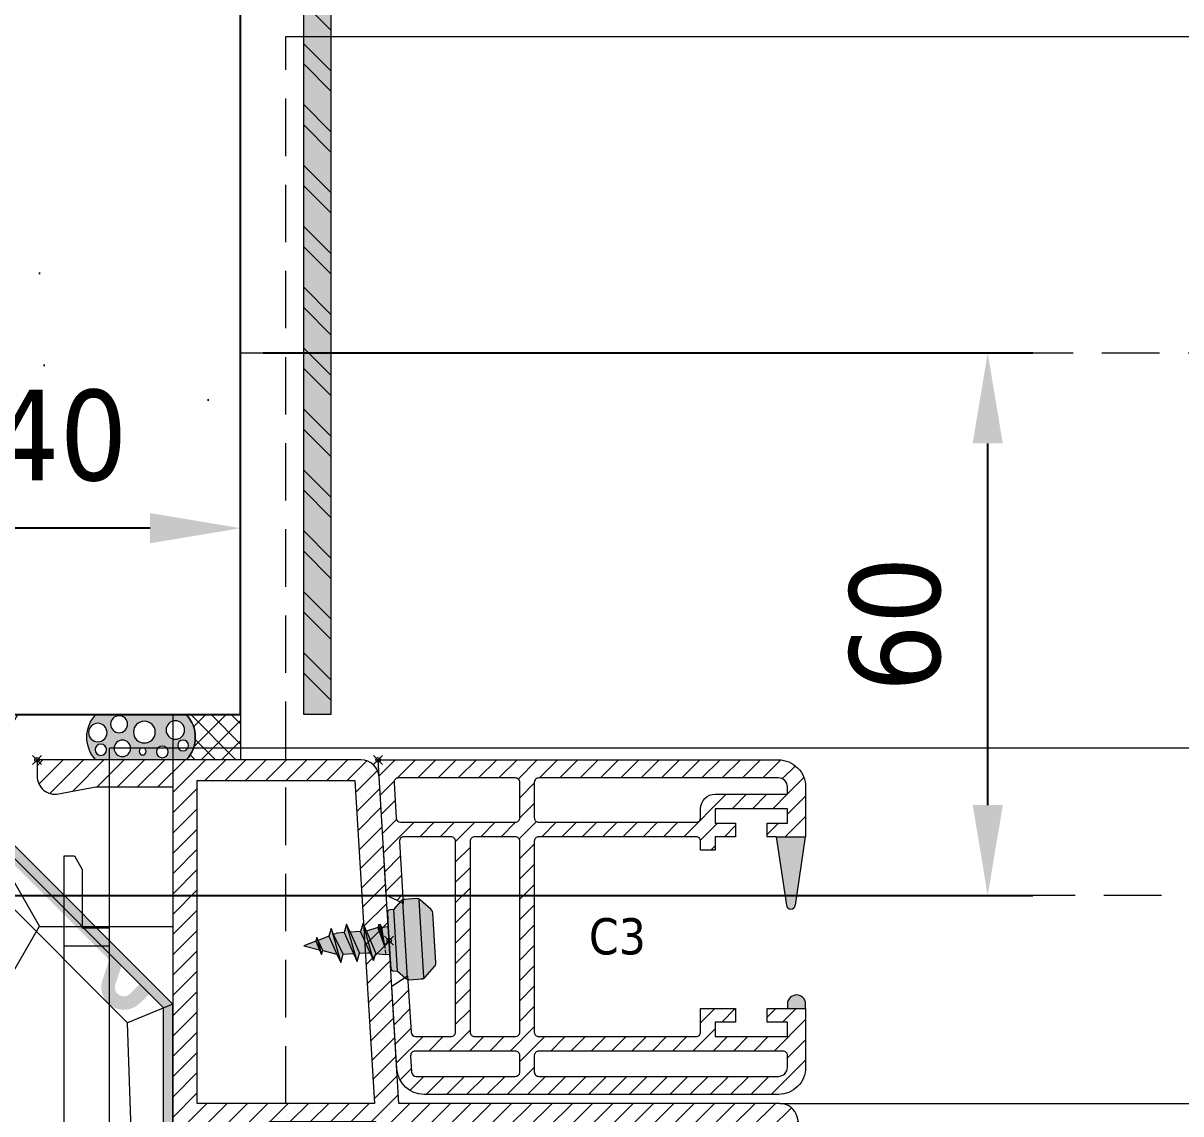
# Model space of a CAD drawing. Header units: millimetres. Extents: x -20000 to 230000, y -17405 to 24510.
# Drawn here: x 74626 to 74754, y -14896.2 to -14775.6 of the extents above; entities that cross this region are included whole.
import ezdxf
from ezdxf.enums import TextEntityAlignment as Align

# ---------------------------------------------------------------- set-up
doc = ezdxf.new("R2010")
doc.units = ezdxf.units.MM
doc.header["$PDMODE"] = 35
doc.header["$PDSIZE"] = 0.5
doc.linetypes.add('CACHE', pattern=[9.525, 6.35, -3.175])
doc.layers.get('0').update_dxf_attribs({"lineweight": 13})
doc.layers.get('Defpoints').update_dxf_attribs({"true_color": 0xc2a584})
doc.layers.add('0 - Invisible', color=43, linetype='Continuous', lineweight=0, plot=False)
for name, color, linetype, lineweight in [('1 - Acier', 160, 'Continuous', 13), ('1 - Aluminium', 150, 'Continuous', 13), ('1 - BETON', 251, 'Continuous', 25), ('1 - Cotation', 32, 'Continuous', 13), ('1 - INTERROMPU', 253, 'CACHE', 13), ('1 - Isolant', 132, 'Continuous', 13), ('1 - Joint', 7, 'Continuous', 13), ('1 - PVC', 7, 'Continuous', 13), ('1 - Silicone', 40, 'Continuous', 13)]:
    doc.layers.add(name, color=color, linetype=linetype, lineweight=lineweight)
doc.layers.add('1 - Cache', color=7, linetype='Continuous', lineweight=0, true_color=0xffffff)
doc.styles.get("Standard").update_dxf_attribs({"font": 'ARIALUNI.TTF'})
doc.styles.add('Texte Poralu', font='tahomabd.ttf')
doc.dimstyles.new('30 - 1000', dxfattribs={"dimtxt": 10, "dimasz": 10, "dimexe": 5, "dimexo": 2.5, "dimgap": 5, "dimtad": 1, "dimdec": 1, "dimtxsty": 'Texte Poralu', "dimcen": 5, "dimazin": 0, "dimtfac": 1, "dimtdec": 1, "dimtmove": 0, "dimatfit": 3, "dimfxl": 1, "dimarcsym": 0})

# ---------------------------------------------------------------- blocks, each defined once
blk = doc.blocks.new('*U835')
at = {"layer": '1 - Isolant'}
h = blk.add_hatch(dxfattribs=at)
h.set_pattern_fill('HONEY', color=256, scale=5)
h.set_pattern_definition([(0, (237.5, -1e-14), (23.8125, 13.74815), [15.875, -31.75]), (120, (237.5, -1e-14), (-23.8125, 13.74815), [15.875, -31.75]), (60, (237.5, -1e-14), (5e-08, 27.4963), [-31.75, 15.875])])
h.paths.add_polyline_path([(-150, -87), (-150, 0), (-7.5, 0), (-7.5, -87)])
blk.add_lwpolyline([(-150, 0), (-7.5, 0), (-7.5, -87), (-150, -87)], dxfattribs=at)
blk = doc.blocks.new('*U899')
at = {"layer": '1 - PVC', "linetype": 'CACHE'}
blk.add_lwpolyline([(-345, 0), (-345, 118), (-340, 118)], dxfattribs=at)
at = {"layer": '1 - PVC', "linetype": 'ByBlock'}
blk.add_lwpolyline([(-340, 118), (340, 118)], dxfattribs=at)
for tag, p in [('PA1', (-320, 123)), ('PA2', (320, 123))]:
    blk.add_attdef(tag, text='', height=4).set_placement(p, align=Align.MIDDLE_CENTER)
blk = doc.blocks.new('*U833')
at = {"layer": '1 - BETON'}
h = blk.add_hatch(dxfattribs=at)
h.set_pattern_fill('CONCRETE', color=256, scale=15, style=0, pattern_type=2)
h.set_pattern_definition([(50, (-50, -20), (107.59, -9.413), [11.25, -123.75]), (355, (-50, -20), (-20.813, 112.83), [9, -99]), (100.45, (-41.03, -20.78), (86.776, 103.416), [9.56, -105.17]), (46.184, (-50, 10), (160.086, -24.83), [16.875, -185.625]), (96.636, (-36.66, 7.93), (140.2, 146.12), [14.34, -157.76]), (351.184, (-50, 10), (140.2, 146.12), [13.5, -148.5]), (21, (-35, 2.5), (89.536, -60.393), [11.25, -123.75]), (326, (-35, 2.5), (36.497, 108.773), [9, -99]), (71.45, (-27.54, -2.53), (126.033, 48.38), [9.56, -105.17]), (37.5, (-50, -20), (1.824, 49.934), [0, -97.8, 0, -100.5, 0, -99.375]), (7.5, (-50, -20), (39.46, 59.162), [0, -57.3, 0, -95.55, 0, -37.875]), (327.5, (-83.45, -20), (80.0734, -3.383), [0, -37.5, 0, -117, 0, -155.25]), (317.5, (-98.45, -20), (87.478, 15.016), [0, -48.75, 0, -77.7, 0, -110.25])])
h.paths.add_polyline_path([(150, 180), (150, 0), (0, 0), (0, 180)])
blk.add_lwpolyline([(150, 0), (0, 0), (0, 180), (150, 180)], dxfattribs=at)
blk = doc.blocks.new('*D1118')
at = {"layer": '1 - Cotation', "color": 0, "lineweight": -2, "transparency": 16777216}
for p, q in [((74652.5, -14812.07), (74737.62, -14812.07)), ((74732.62, -14862.07), (74732.62, -14822.07)), ((74612.5, -14872.07), (74737.62, -14872.07))]:
    blk.add_line(p, q, dxfattribs=at)
at = {"layer": '1 - Cotation', "color": 0, "transparency": 16777216}
for points in [[(74730.96, -14822.07), (74734.29, -14822.07), (74732.62, -14812.07)], [(74730.96, -14862.07), (74734.29, -14862.07), (74732.62, -14872.07)]]:
    blk.add_solid(points, dxfattribs=at)
at = {"layer": 'Defpoints', "color": 0, "transparency": 16777216}
for p in [(74650, -14812.07), (74732.62, -14812.07), (74610, -14872.07)]:
    blk.add_point(p, dxfattribs=at)
at = {"layer": '1 - Cotation', "color": 0, "transparency": 16777216, "insert": (74722.42, -14842.07), "char_height": 10, "attachment_point": 5, "rotation": 90, "style": 'Texte Poralu'}
blk.add_mtext('60', dxfattribs=at)
blk = doc.blocks.new('*U1054')
at = {"layer": '1 - PVC'}
blk.add_line((15.12, 60), (595.88, 60), dxfattribs=at)
blk = doc.blocks.new('*U812')
at = {"layer": '1 - Acier', "linetype": 'ByBlock'}
h = blk.add_hatch(color=256, dxfattribs=at)
h.paths.add_polyline_path([(95, 0), (95, -1), (32.41, -1), (32, 0)])
h.paths.add_polyline_path([(1, -32.41), (0, -32), (32, 0), (32.41, -1)])
h.paths.add_polyline_path([(1, -70), (0, -70), (0, -32), (1, -32.41)])
blk.add_hatch(color=256, dxfattribs=at).paths.add_polyline_path([(25.83, -6.17, -0.285406), (27.89, -5.69), (29.82, -6.34, 0.793417), (30.85, -4.69), (29.08, -2.92), (30.14, -1.86), (31.91, -3.63, -0.793417), (29.34, -7.76), (27.11, -7.01), (7.01, -27.11), (7.76, -29.34, -0.793417), (3.63, -31.91), (1.86, -30.14), (2.92, -29.08), (4.69, -30.85, 0.793417), (6.34, -29.82), (5.69, -27.89, -0.285406), (6.17, -25.83)])
for p, q in [((32, 0), (0, -32)), ((95, 0), (32, 0)), ((32, 0), (34.07, -5)), ((95, 0), (95, -1.06)), ((32.41, -1), (1, -32.41)), ((95, -1), (32.41, -1)), ((93.07, -3.06), (34.07, -5)), ((34.07, -5), (5, -34.07)), ((0, -32), (0, -70)), ((0, -32), (5, -34.07)), ((1, -32.41), (1, -70)), ((5, -34.07), (3.11, -68.11)), ((0, -70), (1.11, -70))]:
    blk.add_line(p, q, dxfattribs=at)
for centre, start, end in [((93, -1.06), 271.8801, 0), ((1.11, -68), 270, 356.8139)]:
    blk.add_arc(centre, 2, start, end, dxfattribs=at)
blk = doc.blocks.new('*U816')
at = {"layer": '1 - Silicone'}
h = blk.add_hatch(dxfattribs=at)
h.set_pattern_fill('ANSI37', color=256, scale=0.5, style=0)
h.set_pattern_definition([(45, (-4792.409, -5428.1317), (-1.122532, 1.122532), []), (135, (-4792.409, -5428.1317), (-1.122532, -1.122532), [])])
h.paths.add_polyline_path([(6, 5), (0, 5), (0, 0), (6, 0, -0.4)])
h = blk.add_hatch(color=256, dxfattribs=at)
edge = h.paths.add_edge_path(flags=16)
edge.add_arc((15.44, 1.12), 0.626, -180, 0, ccw=False)
edge.add_arc((15.44, 1.12), 0.626, 0, 180, ccw=False)
edge = h.paths.add_edge_path(flags=16)
edge.add_arc((15.78, 3.02), 1.02, 0, 180, ccw=False)
edge.add_arc((15.78, 3.02), 1.02, -180, 0, ccw=False)
edge = h.paths.add_edge_path(flags=16)
edge.add_arc((13.43, 3.94), 0.94, 0, 180, ccw=False)
edge.add_arc((13.43, 3.94), 0.94, -180, 0, ccw=False)
edge = h.paths.add_edge_path(flags=16)
edge.add_arc((13.06, 1.27), 0.914, -180, 0, ccw=False)
edge.add_arc((13.06, 1.27), 0.914, 0, 180, ccw=False)
edge = h.paths.add_edge_path(flags=16)
edge.add_arc((10.82, 0.93), 0.392, -180, 0, ccw=False)
edge.add_arc((10.82, 0.93), 0.392, 0, 180, ccw=False)
edge = h.paths.add_edge_path(flags=16)
edge.add_arc((10.64, 3.07), 1.2, 0, 180, ccw=False)
edge.add_arc((10.64, 3.07), 1.2, -180, 0, ccw=False)
edge = h.paths.add_edge_path(flags=16)
edge.add_arc((8.65, 0.88), 0.653, -180, 0, ccw=False)
edge.add_arc((8.65, 0.88), 0.653, 0, 180, ccw=False)
edge = h.paths.add_edge_path(flags=16)
edge.add_arc((7.21, 3.3), 1.02, 0, 180, ccw=False)
edge.add_arc((7.21, 3.3), 1.02, -180, 0, ccw=False)
edge = h.paths.add_edge_path(flags=16)
edge.add_arc((6.35, 1.59), 0.6, -180, 0, ccw=False)
edge.add_arc((6.35, 1.59), 0.6, 0, 180, ccw=False)
edge = h.paths.add_edge_path()
edge.add_line((16, 5), (6, 5))
edge.add_arc((8.63, 2.5), 3.62, 136.3972, 223.6028)
edge.add_line((6, 0), (16, 0))
edge.add_arc((13.38, 2.5), 3.62, 316.3972, 403.6028)
for points in [[(6, 5), (0, 5), (0, 0), (6, 0, -0.4), (6, 5)], [(16, 5), (6, 5, 0.4), (6, 0), (16, 0, 0.4), (16, 5)], [(6.18, 3.3, -1), (8.23, 3.3, -1), (6.18, 3.3, -1)], [(9.43, 3.07, -1), (11.84, 3.07, -1), (9.43, 3.07, -1)], [(12.49, 3.94, -1), (14.37, 3.94, -1), (12.49, 3.94, -1)], [(14.76, 3.02, -1), (16.8, 3.02, -1), (14.76, 3.02, -1)], [(6.95, 1.59, -1), (5.75, 1.59, -1), (6.95, 1.59, -1)], [(9.3, 0.88, -1), (8, 0.88, -1), (9.3, 0.88, -1)], [(11.21, 0.93, -1), (10.43, 0.93, -1), (11.21, 0.93, -1)], [(13.98, 1.27, -1), (12.15, 1.27, -1), (13.98, 1.27, -1)], [(16.07, 1.12, -1), (14.82, 1.12, -1), (16.07, 1.12, -1)]]:
    blk.add_lwpolyline(points, format="xyb", close=True, dxfattribs=at)
blk = doc.blocks.new('Rehau - DL98')
at = {"layer": '1 - PVC', "linetype": 'ByBlock'}
h = blk.add_hatch(dxfattribs=at)
h.set_pattern_fill('ANSI31', color=256, scale=0.5, angle=270, style=0)
h.set_pattern_definition([(315, (98, 0), (1.122532, 1.122532), [])])
h.paths.add_polyline_path([(1.88, 37.82, 0.396669), (0, 35.82), (0, 0), (1.8, 0, 0.468969), (3.77, 2.36), (3, 6.5), (3, 15), (38, 15), (39.8, 15, 0.468969), (41.77, 17.36), (41, 21.5), (41, 22.5, -0.414214), (41.5, 23), (51.3, 23), (51.3, 16, 0.414214), (51.8, 15.5), (59, 15.5), (59, 18.2), (54, 18.2), (54, 23.2), (68, 23.2), (86, 23.2), (86, 18.2), (81, 18.2), (81, 15.5), (89.7, 15.5, 0.414214), (90.2, 16), (90.2, 20.5), (89.7, 20.5, -0.414214), (88.7, 21.5), (88.7, 22, -0.414214), (89.7, 23), (94.3, 23, -0.414214), (95, 22.3), (95, 21.5), (94.23, 17.36, 0.285002), (95, 15.4), (95, 15), (98, 15), (98, 25.9), (98, 66, 0.414214), (97, 67), (93, 67), (93, 64.3), (95.3, 64.3), (95.3, 60, -0.414214), (94.3, 59), (88.5, 59, -0.414214), (87.5, 60), (87.5, 60.5, -0.414214), (88.5, 61.5), (89, 61.5), (89, 67), (86.5, 67), (86.76, 64), (68.33, 62.55), (68, 62.22), (67.72, 62.5), (51.58, 61.23, -0.437409), (50.5, 62.23), (50.5, 77.5), (52, 77.5), (52, 80.01, 0.339454), (51.85, 80.2), (50.75, 80.49, 0.493145), (50.5, 80.3), (50.5, 79.55, -0.493145), (50.12, 79.26), (47.37, 80, -0.339454), (47, 80.48), (47, 83.52, -0.339454), (47.37, 84), (50.12, 84.74, -0.493145), (50.5, 84.45), (50.5, 83.7, 0.493145), (50.75, 83.51), (51.85, 83.8, 0.339454), (52, 83.99), (52, 87), (50.5, 87), (39.48, 84.05, 0.339454), (38, 82.12), (38, 40)])
h.paths.add_polyline_path([(38, 37.3), (38, 17.7), (2.3, 17.7), (2.3, 35.14)], flags=16)
h.paths.add_polyline_path([(40, 37.41, 0.327538), (40.7, 38.37), (40.7, 41), (48.2, 41), (48.2, 25.7), (46.3, 25.7), (44, 25.7), (40, 25.7)], flags=16)
h.paths.add_polyline_path([(40.7, 43), (40.7, 67), (48.2, 67), (48.2, 43)], flags=16)
h.paths.add_polyline_path([(50.2, 57.57), (50.2, 57.95, -0.391392), (50.66, 58.45), (53.7, 58.69), (53.83, 58.7), (65.5, 59.62), (65.5, 56.9), (67, 56.9), (67, 59.74), (69, 59.89), (69, 56.9), (70.5, 56.9), (70.5, 60.01), (82, 60.92), (82, 56.9), (83.5, 56.9), (83.5, 61.03), (84.8, 61.14), (84.8, 60.5), (84.8, 60, 0.228871), (86, 57.27), (86, 25.9), (50.2, 25.9)], flags=16)
h.paths.add_polyline_path([(40.7, 69), (40.7, 81.58), (44.7, 82.65), (44.7, 80.48, 0.339454), (46.78, 77.78), (48.2, 77.39), (48.2, 69)], flags=16)
h.paths.add_polyline_path([(88.3, 43), (95.3, 43), (95.3, 25.7), (88.3, 25.7)], flags=16)
h.paths.add_polyline_path([(88.3, 45), (88.3, 56.3), (88.7, 56.3), (88.7, 55.5, 0.414214), (89.7, 54.5), (90.2, 54.5), (90.2, 56.3), (91.8, 56.3), (91.8, 54.5), (92.3, 54.5, 0.414214), (93.3, 55.5), (93.3, 56.3), (95.3, 56.3), (95.3, 45)], flags=16)
h.paths.add_polyline_path([(98, 15), (95, 15), (95, 0, 0.414214), (98, 3)], flags=17)
at = {"layer": '0 - Invisible'}
for p in [(52, 82), (84, 63.78), (0, 37.71), (70, 18.2), (95, 15), (98, 15)]:
    blk.add_point(p, dxfattribs=at)
at = {"layer": '0 - Invisible', "linetype": 'ByBlock'}
blk.add_point((98, 67), dxfattribs=at)
at = {"layer": '1 - PVC', "linetype": 'ByBlock'}
for points in [[(98, 66, 0.414214), (97, 67), (93, 67), (93, 64.3), (95.3, 64.3), (95.3, 60, -0.414214), (94.3, 59), (88.5, 59, -0.414214), (87.5, 60), (87.5, 60.5, -0.414214), (88.5, 61.5), (89, 61.5), (89, 67), (86.5, 67), (86.76, 64), (68.33, 62.55), (68, 62.22), (67.72, 62.5), (67.72, 62.5), (51.58, 61.23, -0.437409), (50.5, 62.23), (50.5, 77.5), (52, 77.5), (52, 80.01, 0.339454), (51.85, 80.2), (50.75, 80.49, 0.493145), (50.5, 80.3), (50.5, 79.55, -0.493145), (50.12, 79.26), (47.37, 80, -0.339454), (47, 80.48), (47, 83.52, -0.339454), (47.37, 84), (50.12, 84.74, -0.493145), (50.5, 84.45), (50.5, 83.7, 0.493145), (50.75, 83.51), (51.85, 83.8, 0.339454), (52, 83.99), (52, 87), (50.5, 87), (39.48, 84.05, 0.339454), (38, 82.12), (38, 40), (1.88, 37.82, 0.396669), (0, 35.82), (0, 0), (1.8, 0, 0.468969), (3.77, 2.36), (3, 6.5), (3, 15), (38, 15), (39.8, 15, 0.468969), (41.77, 17.36), (41, 21.5), (41, 22.5, -0.414214), (41.5, 23), (51.3, 23), (51.3, 16, 0.414214), (51.8, 15.5), (59, 15.5), (59, 18.2), (54, 18.2), (54, 23.2), (68, 23.2), (86, 23.2), (86, 18.2), (81, 18.2), (81, 15.5), (89.7, 15.5, 0.414214), (90.2, 16), (90.2, 20.5), (89.7, 20.5, -0.414214), (88.7, 21.5), (88.7, 22, -0.414214), (89.7, 23), (94.3, 23, -0.414214), (95, 22.3), (95, 21.5), (94.23, 17.36, 0.285002), (95, 15.4), (95, 0, 0.414214), (98, 3), (98, 25.9), (98, 66, 0.414214)], [(40.7, 69), (40.7, 81.58), (44.7, 82.65), (44.7, 80.48, 0.339454), (46.78, 77.78), (48.2, 77.39), (48.2, 69), (40.7, 69)], [(50.2, 57.57), (50.2, 57.95, -0.285121), (50.48, 58.4, -0.095602), (50.66, 58.45), (53.7, 58.69), (53.83, 58.7), (65.5, 59.62), (65.5, 56.9), (67, 56.9), (67, 59.74), (69, 59.89), (69, 56.9), (70.5, 56.9), (70.5, 60.01), (82, 60.92), (82, 56.9), (83.5, 56.9), (83.5, 61.03), (84.8, 61.14), (84.8, 60.5), (84.8, 60, 0.228871), (86, 57.27), (86, 25.9), (50.2, 25.9), (50.2, 57.57)], [(88.3, 45), (88.3, 56.3), (88.7, 56.3), (88.7, 55.5, 0.414214), (89.7, 54.5), (90.2, 54.5), (90.2, 56.3), (91.8, 56.3), (91.8, 54.5), (92.3, 54.5, 0.414214), (93.3, 55.5), (93.3, 56.3), (95.3, 56.3), (95.3, 45), (88.3, 45)], [(40, 37.41, 0.327538), (40.7, 38.37), (40.7, 41), (48.2, 41), (48.2, 25.7), (46.3, 25.7), (44, 25.7), (40, 25.7), (40, 37.41, 0.327538)]]:
    blk.add_lwpolyline(points, format="xyb", close=True, dxfattribs=at)
for points in [[(40.7, 43), (40.7, 67), (48.2, 67), (48.2, 43), (40.7, 43)], [(88.3, 43), (95.3, 43), (95.3, 25.7), (88.3, 25.7), (88.3, 43)], [(38, 37.3), (38, 17.7), (2.3, 17.7), (2.3, 35.14), (38, 37.3)]]:
    blk.add_lwpolyline(points, close=True, dxfattribs=at)
blk = doc.blocks.new('Rehau - Coulisse C3')
at = {"layer": '1 - Joint', "linetype": 'ByBlock'}
for points in [[(47.27, -8.5), (44.02, -8.5), (45.15, -16.07, 0.371453), (45.64, -16.5, 0.371453), (46.14, -16.07)], [(46.27, -26, 0.414214), (45.27, -27), (45.27, -27.5), (47.27, -27.5), (47.27, -27, 0.414214)]]:
    blk.add_hatch(color=256, dxfattribs=at).paths.add_polyline_path(points)
at = {"layer": '1 - PVC', "linetype": 'ByBlock'}
h = blk.add_hatch(dxfattribs=at)
h.set_pattern_fill('ANSI31', color=256, scale=0.5, style=0)
h.paths.add_polyline_path([(44.27, 0), (37.27, 0), (0, 0), (0.49, -8), (0.91, -14.96), (2.77, -15.89), (2.36, -9.03, -0.432221), (2.85, -8.5), (8.07, -8.5, -0.414214), (8.57, -9), (8.57, -30.1, -0.414214), (8.07, -30.6), (4.15, -30.6, -0.396433), (3.65, -30.13), (3.26, -23.87), (1.53, -25.02), (2.09, -34.18, 0.396433), (5.09, -37), (44.27, -37, 0.414214), (47.27, -34), (47.27, -27.5), (45.27, -27.5), (43.02, -27.5), (43.02, -29), (45.27, -29), (45.27, -30.6), (37.27, -30.6), (37.27, -29), (39.52, -29), (39.52, -27.5), (35.67, -27.5), (35.67, -30.1, -0.414214), (35.17, -30.6), (17.77, -30.6, -0.414214), (17.27, -30.1), (17.27, -9, -0.414214), (17.77, -8.5), (35.17, -8.5, -0.414214), (35.67, -9), (35.67, -10), (37.27, -10), (37.27, -8.5), (39.52, -8.5), (39.52, -7), (37.27, -7), (37.27, -5.4), (45.27, -5.4), (45.27, -7), (43.02, -7), (43.02, -8.5), (44.02, -8.5), (47.27, -8.5), (47.27, -3, 0.414214)])
h.paths.add_polyline_path([(17.77, -2), (44.27, -2, -0.414214), (45.27, -3), (45.27, -3.8), (37.27, -3.8, 0.414214), (35.67, -5.4), (35.67, -6.4, -0.414214), (35.17, -6.9), (17.77, -6.9, -0.414214), (17.27, -6.4), (17.27, -2.5, -0.414214)], flags=16)
h.paths.add_polyline_path([(15.67, -2.5), (15.67, -6.4, -0.414214), (15.17, -6.9), (2.5, -6.9, -0.396433), (2, -6.43), (1.76, -2.53, -0.432221), (2.26, -2), (15.17, -2, -0.414214)], flags=16)
h.paths.add_polyline_path([(15.67, -9), (15.67, -30.1, -0.414214), (15.17, -30.6), (10.67, -30.6, -0.414214), (10.17, -30.1), (10.17, -9, -0.414214), (10.67, -8.5), (15.17, -8.5, -0.414214)], flags=16)
h.paths.add_polyline_path([(17.77, -32.2), (44.77, -32.2, -0.414214), (45.27, -32.7), (45.27, -34, -0.414214), (44.27, -35), (17.77, -35, -0.414214), (17.27, -34.5), (17.27, -32.7, -0.414214)], flags=16)
h.paths.add_polyline_path([(15.17, -32.2, -0.414214), (15.67, -32.7), (15.67, -34.5, -0.414214), (15.17, -35), (4.21, -35, -0.396433), (3.71, -34.53), (3.6, -32.73, -0.432221), (4.1, -32.2)], flags=16)
at = {"layer": '0 - Invisible'}
blk.add_point((1.22, -19.99), dxfattribs=at)
at = {"layer": '1 - Joint', "linetype": 'ByBlock'}
for p, q in [((44.02, -8.5), (47.27, -8.5)), ((44.02, -8.5), (45.15, -16.07)), ((46.14, -16.07), (47.27, -8.5)), ((45.27, -27), (45.27, -27.5)), ((45.27, -27.5), (47.27, -27.5)), ((47.27, -27.5), (47.27, -27))]:
    blk.add_line(p, q, dxfattribs=at)
for centre, radius, start, end in [((45.64, -16), 0.5, 188.4894, 270), ((45.64, -16), 0.5, 270, 351.5106), ((46.27, -27), 1, 90, 180), ((46.27, -27), 1, 0, 90)]:
    blk.add_arc(centre, radius, start, end, dxfattribs=at)
at = {"layer": '1 - PVC', "linetype": 'ByBlock'}
for points in [[(47.27, -27.5), (47.27, -34, -0.414214), (44.27, -37), (5.09, -37, -0.396433), (2.09, -34.18), (1.53, -25.02), (3.26, -23.87), (3.65, -30.13, 0.396433), (4.15, -30.6), (8.07, -30.6, 0.414214), (8.57, -30.1), (8.57, -9, 0.414214), (8.07, -8.5), (2.85, -8.5, 0.432221), (2.36, -9.03), (2.77, -15.89), (0.91, -14.96), (0.49, -8), (0, 0), (37.27, 0), (44.27, 0, -0.414214), (47.27, -3), (47.27, -8.5)], [(44.02, -8.5), (43.02, -8.5), (43.02, -7), (45.27, -7), (45.27, -5.4), (37.27, -5.4), (37.27, -7), (39.52, -7), (39.52, -8.5), (37.27, -8.5), (37.27, -10), (35.67, -10), (35.67, -9, 0.414214), (35.17, -8.5), (17.77, -8.5, 0.414214), (17.27, -9), (17.27, -30.1, 0.414214), (17.77, -30.6), (35.17, -30.6, 0.414214), (35.67, -30.1), (35.67, -27.5), (39.52, -27.5), (39.52, -29), (37.27, -29), (37.27, -30.6), (45.27, -30.6), (45.27, -29), (43.02, -29), (43.02, -27.5), (45.27, -27.5)]]:
    blk.add_lwpolyline(points, format="xyb", dxfattribs=at)
for points in [[(1.76, -2.53), (2, -6.43, 0.396433), (2.5, -6.9), (15.17, -6.9, 0.414214), (15.67, -6.4), (15.67, -2.5, 0.414214), (15.17, -2), (2.26, -2, 0.432221)], [(37.27, -3.8), (45.27, -3.8), (45.27, -3, 0.414214), (44.27, -2), (17.77, -2, 0.414214), (17.27, -2.5), (17.27, -6.4, 0.414214), (17.77, -6.9), (35.17, -6.9, 0.414214), (35.67, -6.4), (35.67, -5.4, -0.414214)], [(10.67, -8.5, 0.414214), (10.17, -9), (10.17, -30.1, 0.414214), (10.67, -30.6), (15.17, -30.6, 0.414214), (15.67, -30.1), (15.67, -9, 0.414214), (15.17, -8.5)], [(3.71, -34.53, 0.396433), (4.21, -35), (15.17, -35, 0.414214), (15.67, -34.5), (15.67, -32.7, 0.414214), (15.17, -32.2), (4.1, -32.2, 0.432221), (3.6, -32.73)], [(44.77, -32.2), (17.77, -32.2, 0.414214), (17.27, -32.7), (17.27, -34.5, 0.414214), (17.77, -35), (44.27, -35, 0.414214), (45.27, -34), (45.27, -32.7, 0.414214)]]:
    blk.add_lwpolyline(points, format="xyb", close=True, dxfattribs=at)
blk = doc.blocks.new('*U823')
at = {"layer": '1 - Cache'}
h = blk.add_hatch(color=256, dxfattribs=at)
edge = h.paths.add_edge_path()
edge.add_arc((3.85, 3.3), 0.6, 0.0002, 45.0002)
edge.add_line((4.27, 3.73), (3.18, 4.82))
edge.add_arc((2.75, 4.4), 0.6, 45.0045, 89.9976)
edge.add_line((2.75, 5), (-2.75, 5))
edge.add_arc((-2.75, 4.4), 0.6, 90.0002, 135.0002)
edge.add_line((-3.18, 4.82), (-4.27, 3.73))
edge.add_arc((-3.85, 3.3), 0.6, 134.9998, 179.9998)
edge.add_line((-4.45, 3.3), (-4.45, 2))
edge.add_arc((-3.85, 2), 0.6, 180.0063, 224.994)
edge.add_line((-4.27, 1.57), (-3.4, 0.7))
edge.add_line((-3.4, 0.7), (-3.4, 0.3))
edge.add_arc((-3.1, 0.3), 0.3, 180, 270)
edge.add_line((-3.1, 0), (-1.51, 0))
edge.add_line((-1.51, 0), (-1.51, -0.73))
edge.add_line((-1.51, -0.73), (-1.81, -0.84))
edge.add_line((-1.81, -0.84), (-1.81, -1.05))
edge.add_line((-1.81, -1.05), (-1.51, -1.16))
edge.add_line((-1.51, -1.16), (-1.19, -2.43))
edge.add_line((-1.19, -2.43), (-2.1, -2.76))
edge.add_line((-2.1, -2.76), (-1.19, -3.1))
edge.add_line((-1.19, -3.1), (-1.19, -4.25))
edge.add_line((-1.19, -4.25), (-2.1, -4.58))
edge.add_line((-2.1, -4.58), (-1.19, -4.92))
edge.add_line((-1.19, -4.92), (-1.19, -5.67))
edge.add_line((-1.19, -5.67), (-1.06, -6.08))
edge.add_line((-1.06, -6.08), (-1.74, -6.33))
edge.add_line((-1.74, -6.33), (-0.89, -6.64))
edge.add_line((-0.89, -6.64), (-0.51, -7.83))
edge.add_line((-0.51, -7.83), (-0.83, -7.95))
edge.add_line((-0.83, -7.95), (-0.42, -8.1))
edge.add_line((-0.42, -8.1), (0, -9.44))
edge.add_line((0, -9.44), (0.54, -7.73))
edge.add_line((0.54, -7.73), (1.06, -7.54))
edge.add_line((1.06, -7.54), (0.65, -7.39))
edge.add_line((0.65, -7.39), (1.13, -5.85))
edge.add_line((1.13, -5.85), (2.1, -5.49))
edge.add_line((2.1, -5.49), (1.19, -5.16))
edge.add_line((1.19, -5.16), (1.19, -4.01))
edge.add_line((1.19, -4.01), (2.1, -3.67))
edge.add_line((2.1, -3.67), (1.19, -3.34))
edge.add_line((1.19, -3.34), (1.19, -2.43))
edge.add_line((1.19, -2.43), (1.23, -2.17))
edge.add_line((1.23, -2.17), (2.1, -1.85))
edge.add_line((2.1, -1.85), (1.33, -1.57))
edge.add_line((1.33, -1.57), (1.51, -0.5))
edge.add_line((1.51, -0.5), (1.51, 0))
edge.add_line((1.51, 0), (3.1, 0))
edge.add_arc((3.1, 0.3), 0.3, 270, 360)
edge.add_line((3.4, 0.3), (3.4, 0.7))
edge.add_line((3.4, 0.7), (4.27, 1.57))
edge.add_arc((3.85, 2), 0.6, 315.006, 359.9937)
edge.add_line((4.45, 2), (4.45, 3.3))
at = {"layer": '1 - Acier'}
for p, q in [((-1.81, -1.05), (0.79, -0.5)), ((0.79, -0.5), (-1.81, -0.84)), ((-1.51, -1.16), (0.79, -0.5)), ((0.79, -0.5), (-1.51, -0.73)), ((0.98, -0.5), (1.4, -0.5)), ((2.1, -1.85), (-2.1, -2.76)), ((-1.19, -2.43), (1.33, -1.57)), ((1.23, -2.17), (-1.19, -3.1)), ((2.1, -3.67), (-2.1, -4.58)), ((-1.19, -4.25), (1.19, -3.34)), ((-1.19, -4.92), (1.19, -4.01)), ((-1.74, -6.33), (2.1, -5.49)), ((1.19, -5.16), (-1.06, -6.08)), ((-0.89, -6.64), (1.13, -5.85)), ((-0.83, -7.95), (1.06, -7.54)), ((0.65, -7.39), (-0.51, -7.83)), ((-0.42, -8.1), (0.54, -7.73))]:
    blk.add_line(p, q, dxfattribs=at)
blk.add_lwpolyline([(4.27, 3.73, -0.198913), (4.45, 3.3, 0.198913), (4.27, 3.73), (3.18, 4.82, 0.198881), (2.75, 5), (-2.75, 5, 0.198913), (-3.18, 4.82), (-4.27, 3.73, 0.198913), (-4.45, 3.3), (-4.45, 2, 0.198857), (-4.27, 1.57), (-3.4, 0.7), (-3.4, 0.3, 0.414214), (-3.1, 0), (-1.51, 0), (-1.51, -0.73), (-1.81, -0.84), (-1.81, -1.05), (-1.51, -1.16), (-1.19, -2.43), (-2.1, -2.76), (-1.19, -3.1), (-1.19, -4.25), (-2.1, -4.58), (-1.19, -4.92), (-1.19, -5.67), (-1.06, -6.08), (-1.74, -6.33), (-0.89, -6.64), (-0.51, -7.83), (-0.83, -7.95), (-0.42, -8.1), (0, -9.44), (0.54, -7.73), (1.06, -7.54), (0.65, -7.39), (1.13, -5.85), (2.1, -5.49), (1.19, -5.16), (1.19, -4.01), (2.1, -3.67), (1.19, -3.34), (1.19, -2.43), (1.23, -2.17), (2.1, -1.85), (1.33, -1.57), (1.51, -0.5), (1.51, 0), (3.1, 0, 0.414214), (3.4, 0.3), (3.4, 0.7), (4.27, 1.57, 0.198857), (4.45, 2), (4.45, 3.3)], format="xyb", dxfattribs=at)
for points in [[(-4.25, 3.55), (4.25, 3.55)], [(-4.25, 1.75), (4.25, 1.75)], [(-3.4, 0.7), (3.4, 0.7)], [(-1.51, 0), (1.51, 0)]]:
    blk.add_lwpolyline(points, dxfattribs=at)
blk = doc.blocks.new('*U828')
for name, p, rotation in [('*U812', (-7.5, 0), 270), ('Rehau - DL98', (-22.5, -5), 270), ('*U823', (16.43, -24.99), 273.4999999997257)]:
    blk.add_blockref(name, p, dxfattribs=dict(rotation=rotation))
at = {"xscale": -1}
blk.add_blockref('*U816', (0, -5), dxfattribs=at)
blk.add_blockref('Rehau - Coulisse C3', (15.21, -5))
at = {"insert": (41.67, -24.55), "char_height": 4, "attachment_point": 5, "style": 'Texte Poralu'}
blk.add_mtext('C3', dxfattribs=at)
blk = doc.blocks.new('Rehau - VR MB 190 - Vue de dessus de la joue droite')
at = {"layer": '0 - Invisible'}
blk.add_point((0, 0), dxfattribs=at)
at = {"layer": '1 - PVC', "linetype": 'ByBlock'}
for p, q in [((-8, -93.61), (-8, 1.3)), ((-4.13, -10.61), (-5, -12.11)), ((-3, -10.61), (-4.13, -10.61)), ((-3, -73.38), (-3, -10.61)), ((-5, -12.11), (-5, -18.61)), ((-8, -18.61), (-5, -18.61)), ((-8, -20.61), (-3, -20.61))]:
    blk.add_line(p, q, dxfattribs=at)
blk = doc.blocks.new('*U840')
at = {"layer": '1 - PVC', "linetype": 'ByBlock'}
blk.add_line((737, 1.3), (8, 1.3), dxfattribs=at)
at = {"linetype": 'ByBlock', "xscale": -1}
blk.add_blockref('Rehau - VR MB 190 - Vue de dessus de la joue droite', (0, 0), dxfattribs=at)
blk = doc.blocks.new('*U844')
at = {"layer": '1 - Aluminium'}
h = blk.add_hatch(dxfattribs=at)
h.set_pattern_fill('ANSI32,_I', color=256, scale=0.5, style=2)
h.set_pattern_definition([(45, (-67442.9827, -44957.6387), (-3.36759605, 3.36759605), []), (45, (-67440.7376, -44957.6387), (-3.36759605, 3.36759605), [])])
h.paths.add_polyline_path([(0, 0), (3, 0), (3, 280), (0, 280)])
at = {"layer": '1 - Cache'}
h = blk.add_hatch(color=256, dxfattribs=at)
h.dxf.hatch_style = 2
h.paths.add_polyline_path([(0, 0), (3, 0), (3, 280), (0, 280)])
at = {"layer": '1 - Aluminium'}
blk.add_lwpolyline([(0, 0), (3, 0), (3, 280), (0, 280)], close=True, dxfattribs=at)
blk = doc.blocks.new('*D1127')
at = {"layer": '1 - Cotation', "color": 0, "lineweight": -2, "transparency": 16777216}
for p, q in [((74610, -14849.57), (74610, -14826.45)), ((74650, -14849.57), (74650, -14826.45)), ((74640, -14831.45), (74620, -14831.45))]:
    blk.add_line(p, q, dxfattribs=at)
at = {"layer": '1 - Cotation', "color": 0, "transparency": 16777216}
for points in [[(74620, -14829.78), (74620, -14833.12), (74610, -14831.45)], [(74640, -14829.78), (74640, -14833.12), (74650, -14831.45)]]:
    blk.add_solid(points, dxfattribs=at)
at = {"layer": 'Defpoints', "color": 0, "transparency": 16777216}
for p in [(74610, -14831.45), (74610, -14852.07), (74650, -14852.07)]:
    blk.add_point(p, dxfattribs=at)
at = {"layer": '1 - Cotation', "color": 0, "transparency": 16777216, "insert": (74630, -14821.24), "char_height": 10, "attachment_point": 5, "style": 'Texte Poralu'}
blk.add_mtext('40', dxfattribs=at)

msp = doc.modelspace()

# ---------------------------------------------------------------- linework, layer by layer
at = {"layer": '1 - INTERROMPU'}
msp.add_lwpolyline([(74610, -14852.07), (74650, -14852.07), (74650, -14812.07), (75350, -14812.07), (75350, -14852.07), (75390, -14852.07), (75390, -14872.07), (74610, -14872.07)], close=True, dxfattribs=at)

# ---------------------------------------------------------------- block references
at = {"xscale": -1, "rotation": 359.9999999999984}
msp.add_blockref('*U844', (74660, -14852.07), dxfattribs=at)
at = {"xscale": -1}
msp.add_blockref('*U833', (74650, -14852.07), dxfattribs=at)
for name, p in [('*U899', (75000, -14895.07)), ('*U828', (74650, -14852.07)), ('*U835', (74650, -14852.07)), ('*U840', (74627.5, -14857.07)), ('*U1054', (74694.5, -14955.07))]:
    msp.add_blockref(name, p)

# ---------------------------------------------------------------- dimensions: what is measured, and where the dimension line sits
at = {"layer": '1 - Cotation'}
dim = msp.add_linear_dim(base=(74732.62, -14812.07), p1=(74610, -14872.07), p2=(74650, -14812.07), angle=90, dimstyle='30 - 1000', dxfattribs=at)
dim.commit()
dim.dimension.update_dxf_attribs({"geometry": '*D1118', "text_midpoint": (74722.42, -14842.07)})
dim = msp.add_linear_dim(base=(74610, -14831.45), p1=(74650, -14852.07), p2=(74610, -14852.07), dimstyle='30 - 1000', dxfattribs=at)
dim.commit()
dim.dimension.update_dxf_attribs({"geometry": '*D1127', "text_midpoint": (74630, -14821.24)})

doc.saveas('drawing.dxf')
